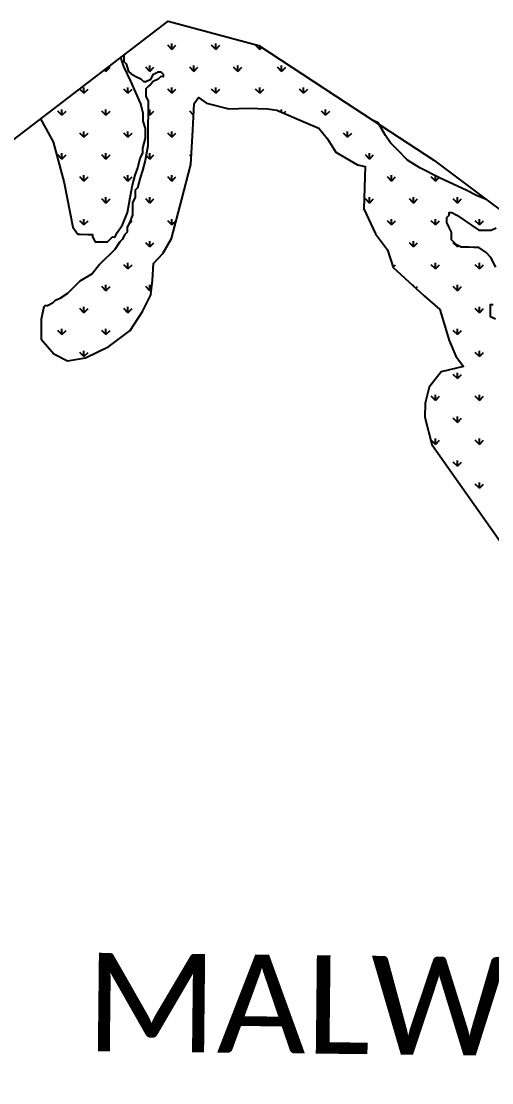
# Model space of a CAD drawing. Header units: metres. Extents: x 334693 to 340967, y 1773231 to 1777706.
# Drawn here: x 335975 to 336744, y 1775968 to 1777706 of the extents above; entities that cross this region are included whole.
import ezdxf

# ---------------------------------------------------------------- set-up
doc = ezdxf.new("R2010")
doc.units = ezdxf.units.M
doc.layers.add('MANGROOVES', color=112, linetype='Continuous')
doc.layers.add('VILLAGE NAME', color=250, linetype='Continuous')

msp = doc.modelspace()

# ---------------------------------------------------------------- linework, layer by layer
at = {"color": 3}
msp.add_lwpolyline([(335731.6, 1777476.9), (335776.9, 1777491.8), (335816.5, 1777531.2), (335854.5, 1777430), (336214.7, 1777705.8), (336362.9, 1777666.1), (336506, 1777572.2), (336649.1, 1777478.2), (336851.4, 1777326.8), (337004, 1777288.3), (337288, 1777314.6), (337219, 1777122.7), (337341.5, 1777145.9), (337447.8, 1777138.9), (337701.4, 1777154.2), (337818, 1777201), (337956.1, 1777227.5)], dxfattribs=at)
at = {"layer": 'MANGROOVES', "linetype": 'Continuous'}
for p, q in [((336220.8, 1777659.7), (336214.1, 1777666.4)), ((336220.8, 1777659.7), (336220.8, 1777669.2)), ((336220.8, 1777659.7), (336227.5, 1777666.4)), ((336292.6, 1777659.7), (336285.9, 1777666.4)), ((336292.6, 1777659.7), (336292.6, 1777669.2)), ((336292.6, 1777659.7), (336299.4, 1777666.4)), ((336364.5, 1777659.7), (336357.7, 1777666.4)), ((336364.5, 1777659.7), (336364.5, 1777665.1)), ((336364.5, 1777659.7), (336367.8, 1777663)), ((336113, 1777623.7), (336119.8, 1777630.5)), ((336184.9, 1777623.7), (336178.1, 1777630.5)), ((336184.9, 1777623.7), (336184.9, 1777633.3)), ((336184.9, 1777623.7), (336191.6, 1777630.5)), ((336256.7, 1777623.7), (336250, 1777630.5)), ((336256.7, 1777623.7), (336256.7, 1777633.3)), ((336256.7, 1777623.7), (336263.4, 1777630.5)), ((336328.6, 1777623.7), (336321.8, 1777630.5)), ((336328.6, 1777623.7), (336328.6, 1777633.3)), ((336328.6, 1777623.7), (336335.3, 1777630.5)), ((336400.4, 1777623.7), (336393.7, 1777630.5)), ((336400.4, 1777623.7), (336400.4, 1777633.3)), ((336400.4, 1777623.7), (336407.1, 1777630.5)), ((336113, 1777623.7), (336110.6, 1777626.1)), ((336113, 1777623.7), (336113, 1777627.9)), ((336077.1, 1777587.8), (336070.4, 1777594.6)), ((336077.1, 1777587.8), (336077.1, 1777597.3)), ((336077.1, 1777587.8), (336083.8, 1777594.6)), ((336148.9, 1777587.8), (336142.2, 1777594.6)), ((336148.9, 1777587.8), (336148.9, 1777597.3)), ((336148.9, 1777587.8), (336155.7, 1777594.6)), ((336220.8, 1777587.8), (336214.1, 1777594.6)), ((336220.8, 1777587.8), (336220.8, 1777597.3)), ((336220.8, 1777587.8), (336227.5, 1777594.6)), ((336292.6, 1777587.8), (336285.9, 1777594.6)), ((336292.6, 1777587.8), (336292.6, 1777597.3)), ((336292.6, 1777587.8), (336299.4, 1777594.6)), ((336364.5, 1777587.8), (336357.7, 1777594.6)), ((336364.5, 1777587.8), (336364.5, 1777597.3)), ((336364.5, 1777587.8), (336371.2, 1777594.6)), ((336436.3, 1777587.8), (336429.6, 1777594.6)), ((336436.3, 1777587.8), (336436.3, 1777597.3)), ((336436.3, 1777587.8), (336443.1, 1777594.6)), ((336041.2, 1777551.9), (336041.2, 1777561.4)), ((336113, 1777551.9), (336113, 1777561.4)), ((336184.9, 1777551.9), (336184.9, 1777561.4)), ((336256.7, 1777556.5), (336256.7, 1777561.4)), ((336400.4, 1777556.6), (336400.4, 1777561.4)), ((336472.2, 1777551.9), (336472.2, 1777561.4)), ((336041.2, 1777551.9), (336034.4, 1777558.6)), ((336041.2, 1777551.9), (336047.9, 1777558.6)), ((336113, 1777551.9), (336106.3, 1777558.6)), ((336113, 1777551.9), (336119.8, 1777558.6)), ((336184.9, 1777551.9), (336181.9, 1777554.8)), ((336184.9, 1777551.9), (336191.6, 1777558.6)), ((336256.5, 1777552.2), (336250, 1777558.6)), ((336403.7, 1777555.2), (336407.1, 1777558.6)), ((336472.2, 1777551.9), (336465.5, 1777558.6)), ((336472.2, 1777551.9), (336479, 1777558.6)), ((336077.1, 1777516), (336077.1, 1777525.5)), ((336148.9, 1777516), (336148.9, 1777525.5)), ((336220.8, 1777516), (336220.8, 1777525.5)), ((336508.2, 1777516), (336508.2, 1777525.5)), ((336077.1, 1777516), (336070.4, 1777522.7)), ((336077.1, 1777516), (336083.8, 1777522.7)), ((336148.9, 1777516), (336142.2, 1777522.7)), ((336148.9, 1777516), (336155.7, 1777522.7)), ((336220.8, 1777516), (336214.1, 1777522.7)), ((336220.8, 1777516), (336227.5, 1777522.7)), ((336508.2, 1777516), (336501.4, 1777522.7)), ((336508.2, 1777516), (336514.9, 1777522.7)), ((336041.2, 1777480.1), (336041.2, 1777489.6)), ((336113, 1777480.1), (336113, 1777489.6)), ((336184.9, 1777480.1), (336184.9, 1777489.6)), ((336544.1, 1777480.1), (336544.1, 1777489.6)), ((336041.2, 1777480.1), (336034.4, 1777486.8)), ((336041.2, 1777480.1), (336047.9, 1777486.8)), ((336113, 1777480.1), (336106.3, 1777486.8)), ((336113, 1777480.1), (336119.8, 1777486.8)), ((336184.9, 1777480.1), (336178.8, 1777486.2)), ((336184.9, 1777480.1), (336191.6, 1777486.8)), ((336252.5, 1777484.2), (336250, 1777486.8)), ((336544.1, 1777480.1), (336537.3, 1777486.8)), ((336544.1, 1777480.1), (336550.8, 1777486.8)), ((336077.1, 1777444.1), (336070.4, 1777450.9)), ((336077.1, 1777444.1), (336077.1, 1777453.7)), ((336077.1, 1777444.1), (336083.8, 1777450.9)), ((336148.9, 1777444.1), (336142.2, 1777450.9)), ((336148.9, 1777444.1), (336148.9, 1777453.7)), ((336148.9, 1777444.1), (336155.7, 1777450.9)), ((336220.8, 1777444.1), (336214.1, 1777450.9)), ((336220.8, 1777444.1), (336220.8, 1777453.7)), ((336220.8, 1777444.1), (336227.5, 1777450.9)), ((336580, 1777444.1), (336573.3, 1777450.9)), ((336580, 1777444.1), (336580, 1777453.7)), ((336580, 1777444.1), (336586.7, 1777450.9)), ((336651.8, 1777444.1), (336645.1, 1777450.9)), ((336651.8, 1777444.1), (336651.8, 1777452.9)), ((336651.8, 1777444.1), (336657.7, 1777449.9)), ((336113, 1777408.2), (336106.3, 1777414.9)), ((336113, 1777408.2), (336113, 1777417.7)), ((336113, 1777408.2), (336119.8, 1777414.9)), ((336184.9, 1777408.2), (336178.1, 1777414.9)), ((336184.9, 1777408.2), (336184.9, 1777417.7)), ((336184.9, 1777408.2), (336191.6, 1777414.9)), ((336544.1, 1777408.2), (336537.3, 1777414.9)), ((336544.1, 1777408.2), (336544.1, 1777417.7)), ((336544.1, 1777408.2), (336550.8, 1777414.9)), ((336615.9, 1777408.2), (336609.2, 1777414.9)), ((336615.9, 1777408.2), (336615.9, 1777417.7)), ((336615.9, 1777408.2), (336622.7, 1777414.9)), ((336687.8, 1777408.2), (336681, 1777414.9)), ((336687.8, 1777408.2), (336687.8, 1777417.7)), ((336687.8, 1777408.2), (336694.5, 1777414.9)), ((336077.1, 1777372.3), (336070.4, 1777379)), ((336077.1, 1777372.3), (336077.1, 1777381.8)), ((336077.1, 1777372.3), (336083.8, 1777379)), ((336142.5, 1777378.8), (336142.2, 1777379)), ((336151, 1777374.3), (336155.7, 1777379)), ((336220.8, 1777372.3), (336214.1, 1777379)), ((336220.8, 1777372.3), (336220.8, 1777381.8)), ((336220.8, 1777372.3), (336227.5, 1777379)), ((336580, 1777372.3), (336573.3, 1777379)), ((336580, 1777372.3), (336580, 1777381.8)), ((336580, 1777372.3), (336586.7, 1777379)), ((336651.8, 1777372.3), (336645.1, 1777379)), ((336651.8, 1777372.3), (336651.8, 1777381.8)), ((336651.8, 1777372.3), (336658.6, 1777379)), ((336723.7, 1777372.3), (336716.9, 1777379)), ((336723.7, 1777372.3), (336723.7, 1777381.8)), ((336723.7, 1777372.3), (336730.4, 1777379)), ((336113, 1777344.5), (336113, 1777345.9)), ((336184.9, 1777336.4), (336178.1, 1777343.1)), ((336184.9, 1777336.4), (336184.9, 1777345.9)), ((336184.9, 1777336.4), (336191.6, 1777343.1)), ((336615.9, 1777336.4), (336609.2, 1777343.1)), ((336615.9, 1777336.4), (336615.9, 1777345.9)), ((336615.9, 1777336.4), (336622.7, 1777343.1)), ((336687.8, 1777336.4), (336681, 1777343.1)), ((336687.8, 1777336.4), (336687.8, 1777339.1)), ((336687.8, 1777336.4), (336689.5, 1777338.1)), ((336148.9, 1777300.4), (336142.2, 1777307.2)), ((336148.9, 1777300.4), (336148.9, 1777310)), ((336148.9, 1777300.4), (336155.7, 1777307.2)), ((336582.8, 1777303.2), (336586.7, 1777307.2)), ((336651.8, 1777300.4), (336645.1, 1777307.2)), ((336651.8, 1777300.4), (336651.8, 1777310)), ((336651.8, 1777300.4), (336658.6, 1777307.2)), ((336723.7, 1777300.4), (336716.9, 1777307.2)), ((336723.7, 1777300.4), (336723.7, 1777310)), ((336723.7, 1777300.4), (336730.4, 1777307.2)), ((336113, 1777264.5), (336106.3, 1777271.3)), ((336113, 1777264.5), (336113, 1777274.1)), ((336113, 1777264.5), (336119.8, 1777271.3)), ((336184.9, 1777264.5), (336178.1, 1777271.3)), ((336184.9, 1777264.5), (336184.9, 1777274.1)), ((336184.9, 1777264.5), (336187.6, 1777267.3)), ((336615.9, 1777272.4), (336615.9, 1777274.1)), ((336620, 1777268.6), (336622.7, 1777271.3)), ((336687.8, 1777264.5), (336681, 1777271.3)), ((336687.8, 1777264.5), (336687.8, 1777274.1)), ((336687.8, 1777264.5), (336694.5, 1777271.3)), ((336010.4, 1777233.8), (336012, 1777235.3)), ((336077.1, 1777228.6), (336070.4, 1777235.3)), ((336077.1, 1777228.6), (336077.1, 1777238.1)), ((336077.1, 1777228.6), (336083.8, 1777235.3)), ((336148.9, 1777228.6), (336142.2, 1777235.3)), ((336148.9, 1777228.6), (336148.9, 1777238.1)), ((336148.9, 1777228.6), (336155.7, 1777235.3)), ((336658.1, 1777234.9), (336658.6, 1777235.3)), ((336723.7, 1777228.6), (336716.9, 1777235.3)), ((336723.7, 1777228.6), (336723.7, 1777238.1)), ((336723.7, 1777228.6), (336730.4, 1777235.3)), ((336041.2, 1777192.7), (336034.4, 1777199.4)), ((336041.2, 1777192.7), (336041.2, 1777202.2)), ((336041.2, 1777192.7), (336047.9, 1777199.4)), ((336113, 1777192.7), (336106.3, 1777199.4)), ((336113, 1777192.7), (336113, 1777202.2)), ((336113, 1777192.7), (336119.8, 1777199.4)), ((336687.8, 1777192.7), (336681, 1777199.4)), ((336687.8, 1777192.7), (336687.8, 1777202.2)), ((336687.8, 1777192.7), (336694.5, 1777199.4)), ((336077.1, 1777156.8), (336070.4, 1777163.5)), ((336077.1, 1777156.8), (336077.1, 1777166.3)), ((336077.1, 1777156.8), (336083.8, 1777163.5)), ((336723.7, 1777156.8), (336716.9, 1777163.5)), ((336723.7, 1777156.8), (336723.7, 1777166.3)), ((336723.7, 1777156.8), (336730.4, 1777163.5)), ((336687.8, 1777120.8), (336681, 1777127.6)), ((336687.8, 1777120.8), (336687.8, 1777130.4)), ((336687.8, 1777120.8), (336694.5, 1777127.6)), ((336651.8, 1777084.9), (336645.1, 1777091.7)), ((336651.8, 1777084.9), (336651.8, 1777094.4)), ((336651.8, 1777084.9), (336658.6, 1777091.7)), ((336723.7, 1777084.9), (336716.9, 1777091.7)), ((336723.7, 1777084.9), (336723.7, 1777094.4)), ((336723.7, 1777084.9), (336730.4, 1777091.7)), ((336687.8, 1777049), (336681, 1777055.7)), ((336687.8, 1777049), (336687.8, 1777058.5)), ((336687.8, 1777049), (336694.5, 1777055.7)), ((336651.8, 1777013.1), (336651.8, 1777022.6)), ((336723.7, 1777013.1), (336723.7, 1777022.6)), ((336651.8, 1777013.1), (336645.1, 1777019.8)), ((336651.8, 1777013.1), (336658.6, 1777019.8)), ((336723.7, 1777013.1), (336716.9, 1777019.8)), ((336723.7, 1777013.1), (336730.4, 1777019.8)), ((336687.8, 1776977.2), (336687.8, 1776986.7)), ((336687.8, 1776977.2), (336681, 1776983.9)), ((336687.8, 1776977.2), (336694.5, 1776983.9)), ((336723.7, 1776941.2), (336723.7, 1776950.8)), ((336723.7, 1776941.2), (336716.9, 1776948)), ((336723.7, 1776941.2), (336730.4, 1776948))]:
    msp.add_line(p, q, dxfattribs=at)
at = {"layer": 'MANGROOVES', "flags": 128}
for points in [[(336142.2, 1777650.3), (336142.2, 1777647.9), (336142.2, 1777639.8), (336146.2, 1777635.8), (336150.1, 1777623.6), (336154.1, 1777619.5), (336162.2, 1777615.4), (336170.3, 1777611.3), (336174.3, 1777607.2), (336178.3, 1777607.2), (336186.5, 1777611.1), (336190.6, 1777619.2), (336198.7, 1777623.2), (336202.7, 1777623.2), (336206.8, 1777619.1), (336206.7, 1777615), (336202.7, 1777615.1), (336198.6, 1777611), (336190.5, 1777607.1), (336186.4, 1777603), (336182.3, 1777599), (336178.2, 1777595), (336178.2, 1777591), (336178.1, 1777582.9), (336182.1, 1777574.7), (336182.1, 1777570.7), (336181.9, 1777554.5), (336181.8, 1777534.3), (336181.7, 1777530.2), (336181.6, 1777514), (336181.5, 1777501.9), (336177.3, 1777477.6), (336173.1, 1777461.5), (336168.9, 1777449.4), (336164.8, 1777433.2), (336160.7, 1777429.2), (336160.6, 1777425.1), (336160.6, 1777417), (336156.5, 1777409), (336156.4, 1777400.9), (336156.3, 1777392.8), (336156.3, 1777388.7), (336152.2, 1777376.6), (336148, 1777368.6), (336148, 1777360.5), (336143.9, 1777356.4), (336139.8, 1777348.4), (336135.7, 1777344.4), (336127.5, 1777332.3), (336103, 1777308.2), (336090.7, 1777292.1), (336070.4, 1777280.1), (336050, 1777260), (336037.8, 1777252), (336029.7, 1777248.1), (336025.6, 1777244.1), (336017.5, 1777240.1), (336013.4, 1777240.1), (336011.4, 1777238.1), (336006.9, 1777217.9), (336007.1, 1777185.5), (336028, 1777161), (336050, 1777149.6), (336079.8, 1777154.8), (336117.8, 1777173.4), (336152.7, 1777199.6), (336172.7, 1777230.5), (336186.5, 1777257.9), (336189.4, 1777281.7), (336190.9, 1777309.1), (336205.9, 1777325.7), (336220.1, 1777350.3), (336236.9, 1777414.5), (336251.8, 1777471.1), (336255, 1777527.3), (336257.6, 1777570.9), (336264.4, 1777580.8), (336277.5, 1777571.4), (336313.8, 1777562.1)], [(336044.8, 1777441.2), (336058.7, 1777368.7), (336067, 1777357.1), (336071, 1777357), (336083.2, 1777356.9), (336091.3, 1777356.9), (336091.2, 1777352.8), (336095.2, 1777344.7), (336103.3, 1777344.6), (336115.5, 1777344.5), (336123.6, 1777352.6), (336127.7, 1777352.5), (336131.8, 1777360.6), (336140, 1777372.7), (336148.2, 1777392.8), (336152.5, 1777417.1), (336156.7, 1777437.3), (336160.9, 1777453.5), (336165, 1777465.6), (336169.2, 1777481.7), (336173.3, 1777489.8), (336173.4, 1777497.9), (336177.6, 1777514.1), (336177.7, 1777530.2), (336173.7, 1777542.4), (336173.8, 1777554.6), (336169.9, 1777570.8), (336154, 1777607.4), (336142.1, 1777631.7), (336137.3, 1777646.5)], [(336345.7, 1777563.5), (336377.3, 1777562.1), (336392.5, 1777560), (336439.2, 1777539.9), (336461.4, 1777530.7), (336475.4, 1777513.1), (336489.1, 1777491.3), (336524.2, 1777470.9), (336537.2, 1777468.1), (336534.9, 1777398.5), (336554, 1777357.7), (336573.6, 1777331.4), (336583, 1777302.7), (336633.7, 1777256.1), (336659.1, 1777234), (336674.5, 1777182.9), (336685.1, 1777157.7), (336697.6, 1777140.7), (336661.5, 1777131.8), (336641.7, 1777106.6), (336635.3, 1777080.5), (336634.7, 1777057.5), (336646.2, 1777013.1), (336784.5, 1776816.2)], [(336005.9, 1777545.9), (336026.6, 1777508.6)], [(336735, 1777413.9), (336719.2, 1777420.6), (336703.1, 1777428.8), (336658.7, 1777449.4), (336626.5, 1777465.9), (336606.3, 1777478.2), (336590.3, 1777494.5), (336578.2, 1777506.7), (336570.2, 1777518.9), (336558.3, 1777539.3), (336550.1, 1777543.2)], [(336750.6, 1777302.9), (336742.7, 1777319.2), (336734.6, 1777327.3), (336722.6, 1777335.5), (336714.5, 1777335.6), (336706.4, 1777335.7), (336694.2, 1777335.8), (336686.2, 1777339.9), (336682.1, 1777344), (336678.1, 1777348), (336678.2, 1777360.2), (336674.3, 1777368.3), (336670.3, 1777376.4), (336670.3, 1777384.5), (336674.4, 1777388.5), (336674.4, 1777392.6), (336678.5, 1777392.6), (336686.6, 1777388.4), (336698.6, 1777380.3), (336710.7, 1777372.1), (336722.8, 1777363.9), (336730.9, 1777363.8), (336743, 1777363.7), (336751.2, 1777367.7)], [(336749.9, 1777217.9), (336741.9, 1777222), (336741.9, 1777230.1), (336742, 1777238.2), (336742, 1777242.3), (336746.1, 1777242.2)]]:
    msp.add_lwpolyline(points, dxfattribs=at)
at = {"layer": 'MANGROOVES'}
for points in [[(336313.8, 1777562.1), (336345.7, 1777563.5)], [(336026.6, 1777508.6), (336044.8, 1777441.2)]]:
    msp.add_lwpolyline(points, dxfattribs=at)

# ---------------------------------------------------------------- texts
at = {"layer": 'VILLAGE NAME', "insert": (336081.1, 1776180.9), "char_height": 161.109, "attachment_point": 1, "rotation": 359.3742}
msp.add_mtext_dynamic_manual_height_columns('{\\fCalibri|b0|i0|c0|p34;MALWAN (MCI)}', width=1896.868, gutter_width=805.5, heights=[0], dxfattribs=at)

doc.saveas('drawing.dxf')
